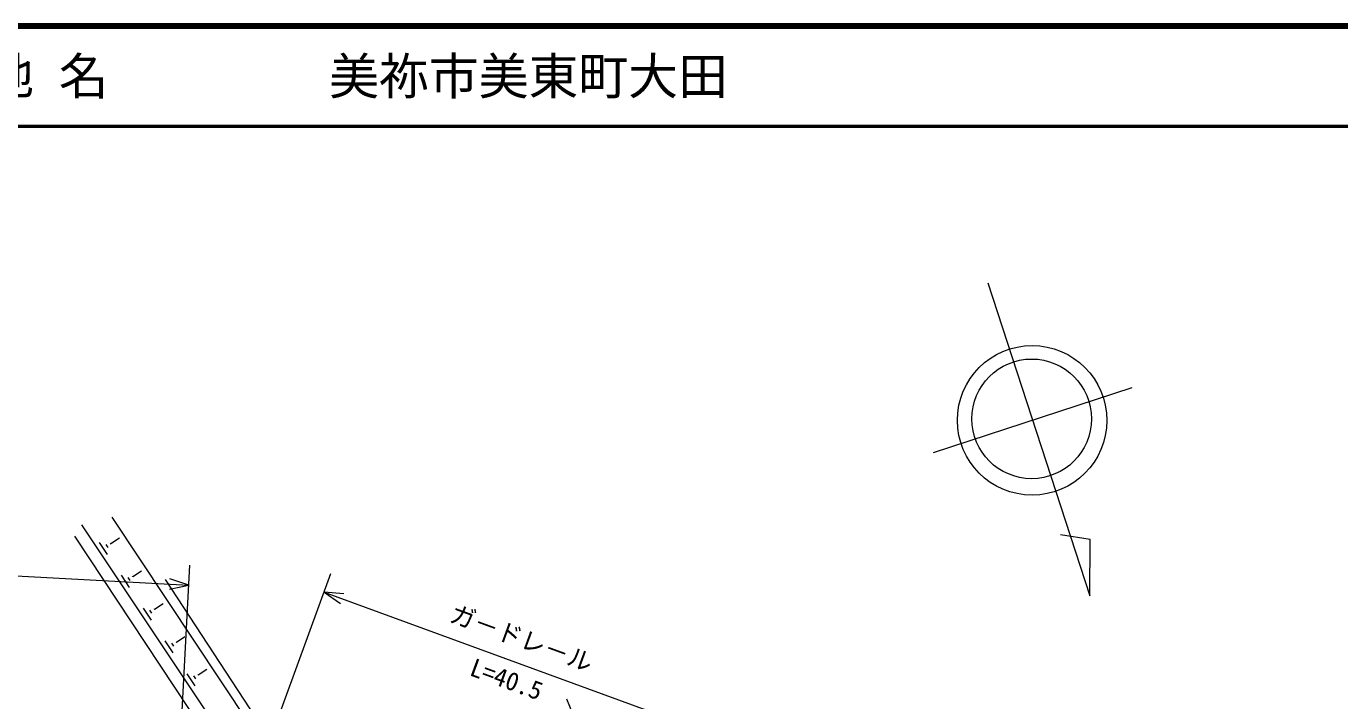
# Model space of a CAD drawing. Units: millimetres, scale not verified. Extents: x 40000 to 680000, y 20000 to 380000.
# Drawn here: x 374614 to 506439, y 312367 to 380000 of the extents above; entities that cross this region are included whole.
import ezdxf
from ezdxf.enums import TextEntityAlignment as Align

# ---------------------------------------------------------------- set-up
doc = ezdxf.new("R2010")
doc.units = ezdxf.units.MM
doc.header["$LTSCALE"] = 1000
for name, color, linetype, lineweight in [('M-BGD', 7, 'Continuous', 13), ('M-TTL', 2, 'Continuous', 140), ('M-TTL-LINE', 7, 'Continuous', 50)]:
    doc.layers.add(name, color=color, linetype=linetype, lineweight=lineweight)
doc.layers.add('M-TTL-TXT', color=7, linetype='Continuous')
doc.styles.add('@ＭＳ ゴシック', font='')
doc.styles.add('ＭＳ ゴシック', font='')
doc.styles.get('@ＭＳ ゴシック').set_extended_font_data('@MS Gothic')
doc.styles.get('ＭＳ ゴシック').set_extended_font_data('MS Gothic')

msp = doc.modelspace()

# ---------------------------------------------------------------- linework, layer by layer
at = {"layer": 'M-BGD'}
for p, q in [((471106, 354279), (481346, 322877)), ((485584, 343748), (465619, 337238)), ((400672, 299327), (380180, 330010)), ((383100, 328117), (383971, 328699)), ((481397, 328544), (478430, 328992)), ((481346, 322877), (481397, 328544)), ((309479, 328243), (390938, 323970)), ((382777, 327023), (381965, 328238)), ((382837, 327722), (382634, 328026)), ((383125, 328079), (383075, 328155)), ((389480, 296175), (391043, 325967)), ((384975, 323731), (384165, 324943)), ((385035, 324428), (384833, 324731)), ((385323, 324785), (385272, 324861)), ((385297, 324823), (386164, 325402)), ((390938, 323970), (389036, 324588)), ((394231, 295122), (405198, 325136)), ((388981, 323554), (390938, 323970)), ((404511, 323258), (442449, 309397)), ((406503, 323081), (404511, 323258)), ((404511, 323258), (406148, 322109)), ((387493, 321531), (388355, 322107)), ((387171, 320442), (386364, 321651)), ((387231, 321138), (387029, 321440)), ((387518, 321494), (387468, 321569)), ((389365, 317157), (388560, 318363)), ((389425, 317851), (389224, 318152)), ((389711, 318205), (389661, 318281)), ((389686, 318243), (390544, 318816)), ((391558, 313874), (390754, 315077)), ((391878, 314958), (392731, 315528)), ((391617, 314566), (391416, 314867)), ((391903, 314920), (391852, 314995))]:
    msp.add_line(p, q, dxfattribs=at)
for points in [[(379451, 328857), (398013, 300828), (388721, 303377), (377794, 305563), (363449, 307349), (354035, 307590), (340399, 306902), (337106, 306617), (339626, 313907), (344221, 323881), (354867, 332674)], [(383198, 330764), (405159, 297744), (400672, 299327)], [(428833, 312571), (432160, 304456), (436737, 295302), (442442, 286089), (445712, 281882), (449484, 276551), (441234, 282043), (435163, 286080), (432340, 287721), (423560, 291831), (418895, 293774), (410457, 296260), (406215, 297606), (388580, 324526)]]:
    msp.add_lwpolyline(points, dxfattribs=at)
for centre, radius in [((475561, 340480), 7500), ((475521, 340633), 6000)]:
    msp.add_circle(centre, radius, dxfattribs=at)
at = {"layer": 'M-TTL'}
msp.add_line((680000, 380000), (40000, 380000), dxfattribs=at)
at = {"layer": 'M-TTL-LINE'}
msp.add_line((40000, 370000), (680000, 370000), dxfattribs=at)

# ---------------------------------------------------------------- texts
at = {"layer": 'M-BGD', "style": 'ＭＳ ゴシック'}
msp.add_text('ガ－ドレ－ル', height=1833, rotation=339.93, dxfattribs=at).set_placement((423824, 317267), align=Align.BOTTOM_CENTER)
at = {"layer": 'M-BGD', "style": '@ＭＳ ゴシック'}
msp.add_text('L=40.5', height=1833, rotation=339.93, dxfattribs=at).set_placement((423137, 315388), align=Align.TOP_CENTER)
at = {"layer": 'M-TTL-TXT', "style": 'ＭＳ ゴシック'}
for s, p in [('地 名', (370380, 375000)), ('美祢市美東町大田', (405024, 375000))]:
    msp.add_text(s, height=3666, dxfattribs=at).set_placement(p, align=Align.MIDDLE_LEFT)

doc.saveas('drawing.dxf')
